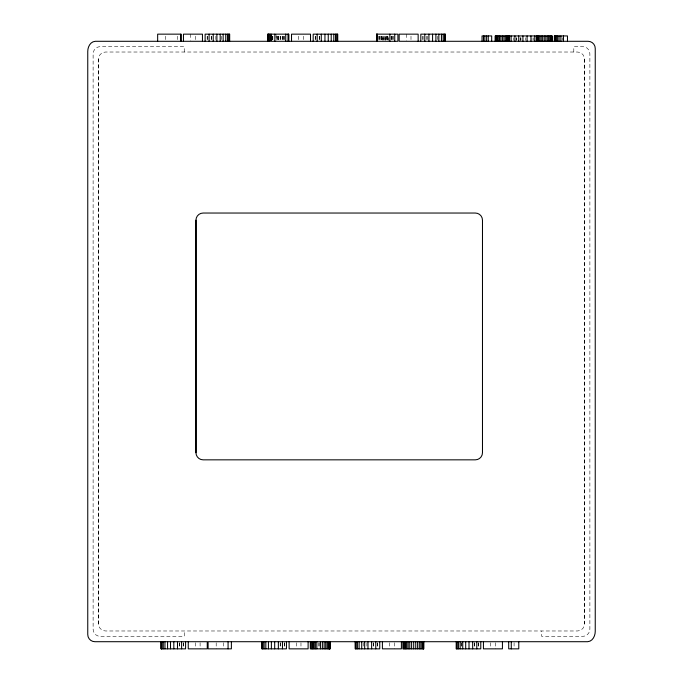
<?xml version="1.0" encoding="UTF-8"?>
<svg xmlns="http://www.w3.org/2000/svg" width="683" height="683" viewBox="0 0 683 683"><rect width="100%" height="100%" fill="white"/><g stroke="black" fill="none" stroke-linecap="round" stroke-linejoin="round"><path stroke-width="0.51" stroke-dasharray="3.42 2.56" d="M98.48 623.835L98.48 59.165A7.146 7.146 0 0 1 105.626 52.019L577.374 52.019A7.146 7.146 0 0 1 584.52 59.165L584.52 623.835A7.146 7.146 0 0 1 577.374 630.981L105.626 630.981A7.146 7.146 0 0 1 98.48 623.835L98.48 59.165M584.52 59.165L584.52 623.835M573.797 52.019L573.797 46.657L582.736 46.657A7.146 7.146 0 0 1 589.881 53.803L589.881 629.197A7.146 7.146 0 0 1 582.736 636.343L541.636 636.343L541.636 630.981M562.314 37.727L562.314 40.408M533.406 37.727L533.406 40.408M531.963 37.727L531.963 40.408M525.662 37.727L525.662 40.408M520.958 37.727L520.958 40.408M520.352 37.727L520.386 40.408M520.198 37.727L520.198 40.408M516.792 37.727L516.792 40.408M516.57 37.727L516.561 40.408M514.086 642.72L514.086 647.825M513.539 37.727L513.522 40.408M495.295 642.72L495.295 648.85M490.59 642.72L490.59 647.825M478.723 642.72L478.723 647.825M478.587 642.72L478.587 647.825M474.659 642.72L474.659 647.825M474.506 642.72L474.506 647.825M461.785 642.72L461.785 648.85M461.162 642.72L461.162 648.85M437.325 36.19L437.325 40.28M427.08 36.19L427.08 40.28M426.926 36.19L426.926 40.28M422.999 36.19L422.999 40.28M422.871 36.19L422.871 40.28M410.995 36.19L410.995 40.28M406.3 34.15L406.3 40.28M394.262 642.72L394.262 648.85M393.195 36.19L393.195 40.28M392.887 36.19L392.887 40.28M391.991 36.19L391.991 40.28M391.393 36.19L391.393 40.28M391.077 36.19L391.077 40.28M389.566 642.72L389.566 647.825M387.731 36.19L387.748 40.28M387.457 36.19L387.457 40.28M386.877 36.19L386.877 40.28M386.578 36.19L386.578 40.28M385.75 36.19L385.75 40.28M384.717 36.19L384.717 40.28M383.556 36.19L383.556 40.28M382.753 36.19L382.753 40.28M381.584 36.19L381.584 40.28M381.566 36.19L381.575 40.28M381.097 36.19L381.097 40.28M380.994 36.19L380.994 40.28M379.825 36.19L379.825 40.28M379.441 36.19L379.441 40.28M378.373 36.19L378.373 40.28M377.69 642.72L377.69 647.825M377.554 642.72L377.554 647.825M373.627 642.72L373.627 647.825M373.473 642.72L373.473 647.825M366.908 642.72L366.899 647.825M363.228 642.72L363.228 647.825M319.439 36.19L319.439 40.28M319.285 36.19L319.285 40.28M319.26 642.72L319.26 647.825M318.637 642.72L318.637 647.825M315.358 36.19L315.358 40.28M315.23 36.19L315.23 40.28M303.354 36.19L303.354 40.28M300.972 642.72L300.972 647.825M298.659 36.19L298.659 41.296M296.277 642.72L296.277 647.825M284.401 642.72L284.401 647.825M284.265 642.72L284.265 647.825M284.196 36.19L284.196 40.28M283.991 36.19L283.991 40.28M283.769 36.19L283.769 40.28M282.489 36.19L282.489 40.28M282.207 36.19L282.207 40.28M280.585 36.19L280.576 40.28M280.286 36.19L280.286 40.28M280.337 642.72L280.337 647.825M280.184 642.72L280.184 647.825M278.835 36.19L278.835 40.28M278.314 36.19L278.288 40.28M278.229 36.19L278.229 40.28M277.81 36.19L277.81 40.28M277.144 36.19L277.144 40.28M276.171 36.19L276.171 40.28M276.052 34.15L276.052 40.28M272.85 36.19L272.859 40.28M272.508 36.19L272.508 40.28M272.423 36.19L272.423 40.28M223.375 642.72L223.375 647.825M221.634 36.19L221.634 40.28M216.195 642.72L216.195 648.85M215.854 36.19L215.828 40.28M211.388 36.19L211.388 40.28M211.235 36.19L211.235 40.28M207.308 36.19L207.308 40.28M207.171 36.19L207.171 40.28M200.11 642.72L200.11 648.85M195.406 642.72L195.406 647.825M195.295 36.19L195.295 40.28M190.6 34.15L190.6 40.28M184.248 52.019L184.248 46.657L100.264 46.657A7.146 7.146 0 0 0 93.119 53.803L93.119 629.197A7.146 7.146 0 0 0 100.264 636.343L184.248 636.343L184.248 630.981M183.539 642.72L183.539 647.825M183.403 642.72L183.403 647.825M179.475 642.72L179.475 647.825M179.322 642.72L179.322 647.825M177.29 36.19L177.29 40.28M165.499 36.19L165.499 40.28M388.149 40.28L388.149 36.19L388.106 40.28M385.152 40.28L385.152 36.19L385.118 40.28M383.009 40.28L383.009 36.19L382.992 40.28"/><path stroke-width="1.02" d="M195.97 452.684L195.97 220.191A7.146 7.146 0 0 1 203.116 213.036L475.325 213.036A7.146 7.146 0 0 1 482.48 220.191L482.48 452.684A7.146 7.146 0 0 1 475.325 459.838L203.116 459.838A7.146 7.146 0 0 1 195.97 452.684L195.97 220.191M310.774 41.296L397.907 41.296L397.907 34.15L376.512 34.15L376.512 41.296M420.634 41.296L399.162 41.296L399.162 34.15L418.15 34.15L418.15 41.296M288.935 641.704L208.093 641.704L208.093 648.85L231.383 648.85L231.383 641.704M403.09 641.704L289.114 641.704L289.114 648.85L308.11 648.85L308.11 641.704M480.96 641.704L587.645 641.704C592.724 641.397 595.269 635.796 595.243 631.28L595.243 48.442A7.146 7.146 0 0 0 588.097 41.296L420.813 41.296L420.813 34.15L445.376 34.15L445.376 41.296M567.471 41.296L567.471 35.934L554.374 35.934L554.374 41.296M563.484 35.934L563.484 41.296M560.905 35.934L560.905 41.296M559.053 35.934L559.053 41.296M557.627 35.934L557.627 41.296M556.389 35.934L556.389 41.296M555.51 35.934L555.51 41.296M554.912 35.934L554.912 41.296M554.878 35.934L554.878 41.296M554.502 35.934L554.511 41.296M552.095 41.296L552.095 35.934L495.26 35.934L495.26 41.296M551.949 35.934L551.949 41.296M551.523 35.934L551.531 41.296M550.805 35.934L550.805 41.296M549.806 35.934L549.806 41.296M548.603 35.934L548.603 41.296M547.279 35.934L547.279 41.296M545.819 35.934L545.819 41.296M544.249 35.934L544.249 41.296M542.661 35.934L542.661 41.296M541.201 35.934L541.201 41.296M539.86 35.934L539.86 41.296M538.648 35.934L538.648 41.296M537.658 35.934L537.658 41.296M536.949 35.934L536.949 41.296M536.522 35.934L536.522 41.296M536.377 35.934L536.377 41.296M534.763 35.934L534.763 41.296M530.939 35.934L530.939 41.296M527.08 35.934L527.08 41.296M522.922 35.934L522.922 41.296M518.781 641.704L518.781 648.85L508.698 648.85L508.698 641.704M518.73 35.934L518.73 41.296M514.922 35.934L514.922 41.296M511.277 641.704L511.277 648.85M511.115 35.934L511.115 41.296M509.509 35.934L509.509 41.296M509.39 35.934L509.381 41.296M509.023 35.934L509.023 41.296M508.417 35.934L508.417 41.296M507.571 35.934L507.571 41.296M506.521 35.934L506.521 41.296M505.309 35.934L505.309 41.296M503.934 35.934L503.934 41.296M502.406 35.934L502.406 41.296M502.432 641.704L502.432 648.85L483.436 648.85L483.436 641.704M500.861 35.934L500.861 41.296M499.495 35.934L499.495 41.296M498.291 35.934L498.291 41.296M497.258 35.934L497.258 41.296M496.439 35.934L496.439 41.296M495.858 35.934L495.858 41.296M495.499 35.934L495.499 41.296M495.388 35.934L495.397 41.296M491.683 41.296L491.683 35.934L482.044 35.934L482.044 41.296M488.277 35.934L488.277 41.296M486.612 35.934L486.612 41.296M484.862 35.934L484.862 41.296M483.487 35.934L483.487 41.296M476.794 641.704L476.794 648.85M472.67 641.704L472.67 648.85M469.008 641.704L469.008 648.85M465.695 641.704L465.695 648.85M462.741 641.704L462.741 648.85M460.146 641.704L460.146 648.85M458.43 641.704L458.43 648.85M457.2 641.704L457.2 648.85M456.509 641.704L456.466 648.85M456.218 641.704L456.218 648.85L480.772 648.85L480.772 641.704L403.755 641.704L403.755 648.85M445.128 34.15L445.077 41.296M444.385 34.15L444.385 41.296M443.156 34.15L443.156 41.296M441.44 34.15L441.44 41.296M438.845 34.15L438.845 41.296M435.891 34.15L435.891 41.296M432.578 34.15L432.578 41.296M428.915 34.15L428.915 41.296M424.792 34.15L424.792 41.296M423.801 641.704L423.801 648.85L402.893 648.85L402.893 641.704M423.554 641.704L423.554 648.85M423.4 641.704L423.4 648.85M423.016 641.704L423.016 648.85M422.103 641.704L422.103 648.85M420.839 641.704L420.839 648.85M419.311 641.704L419.311 648.85M417.612 641.704L417.612 648.85M415.742 641.704L415.742 648.85M413.702 641.704L413.702 648.85M411.618 641.704L411.618 648.85M409.774 641.704L409.774 648.85M408.169 641.704L408.169 648.85M406.803 641.704L406.803 648.85M405.685 641.704L405.685 648.85M404.806 641.704L404.806 648.85M401.399 641.704L401.399 648.85L382.403 648.85L382.403 641.704M394.74 34.15L394.74 41.296M389.848 34.15L389.848 41.296M379.748 641.704L379.748 648.85L355.186 648.85L355.186 641.704M377.247 34.15L377.247 41.296M376.982 34.15L376.982 41.296M376.7 34.15L376.7 41.296M375.761 641.704L375.761 648.85M371.637 641.704L371.637 648.85M367.975 641.704L367.975 648.85M364.671 641.704L364.671 648.85M361.717 641.704L361.717 648.85M359.121 641.704L359.121 648.85M357.397 641.704L357.397 648.85M356.167 641.704L356.167 648.85M355.433 641.704L355.476 648.85M337.735 41.296L337.735 34.15L313.173 34.15L313.173 41.296M336.745 34.15L336.745 41.296M335.524 34.15L335.524 41.296M333.799 34.15L333.799 41.296M331.204 34.15L331.204 41.296M330.162 641.704L330.162 648.85L310.33 648.85L310.33 641.704M329.991 641.704L329.923 648.85M329.684 641.704L329.684 648.85M329.522 641.704L329.522 648.85M329.035 641.704L329.035 648.85M328.25 34.15L328.25 41.296M328.233 641.704L328.233 648.85M327.106 641.704L327.106 648.85M325.714 641.704L325.714 648.85M324.946 34.15L324.946 41.296M324.143 641.704L324.143 648.85M322.376 641.704L322.376 648.85M321.275 34.15L321.275 41.296M320.429 641.704L320.429 648.85M317.16 34.15L317.16 41.296M316.827 641.704L316.827 648.85M315.358 641.704L315.358 648.85M314.12 641.704L314.12 648.85M313.087 641.704L313.087 648.85M312.242 641.704L312.242 648.85M311.132 641.704L311.132 648.85M291.521 41.296L291.521 34.15L310.509 34.15L310.509 41.296L271.399 41.296L271.399 34.15M288.772 41.296L288.772 34.15L267.847 34.15L267.847 41.296M288.585 34.15L288.585 41.296M288.013 34.15L288.013 41.296M286.45 641.704L286.45 648.85L261.896 648.85L261.896 641.704M285.733 34.15L285.733 41.296M282.472 641.704L282.472 648.85M278.348 641.704L278.348 648.85M274.848 34.15L274.848 41.296M274.686 641.704L274.686 648.85M271.373 641.704L271.373 648.85M270.588 34.15L270.588 41.296L95.321 41.296C90.361 41.552 87.723 46.939 87.757 51.396L87.757 634.558A7.146 7.146 0 0 0 94.903 641.704L207.248 641.704L207.248 648.85L188.252 648.85L188.252 641.704M269.392 34.15L269.392 41.296M268.53 34.15L268.53 41.296M268.428 641.704L268.428 648.85M268.035 34.15L268.035 41.296M268.018 34.15L268.018 41.296M265.824 641.704L265.824 648.85M264.108 641.704L264.108 648.85M262.878 641.704L262.878 648.85M262.144 641.704L262.144 648.85M229.676 41.296L229.676 34.15L205.113 34.15L205.113 41.296M229.428 34.15L229.386 41.296M228.694 34.15L228.694 41.296M228.071 641.704L228.071 648.85M227.465 34.15L227.465 41.296M225.74 34.15L225.74 41.296M223.145 34.15L223.145 41.296M220.191 34.15L220.191 41.296M216.887 34.15L216.887 41.296M213.224 34.15L213.224 41.296M209.1 34.15L209.1 41.296M202.458 41.296L202.458 34.15L183.462 34.15L183.462 41.296M185.588 641.704L185.588 648.85L161.034 648.85L161.034 641.704M181.61 641.704L181.61 648.85M181.021 41.296L181.021 34.15L157.653 34.15L157.653 41.296M180.858 34.15L180.858 41.296M177.486 641.704L177.486 648.85M173.823 641.704L173.823 648.85M170.511 641.704L170.511 648.85M167.566 641.704L167.566 648.85M164.962 641.704L164.962 648.85M163.246 641.704L163.246 648.85M162.016 641.704L162.016 648.85M161.325 641.704L161.325 648.85M161.282 641.704L161.282 648.85M337.487 41.296L337.487 34.15L337.436 41.296"/></g></svg>
